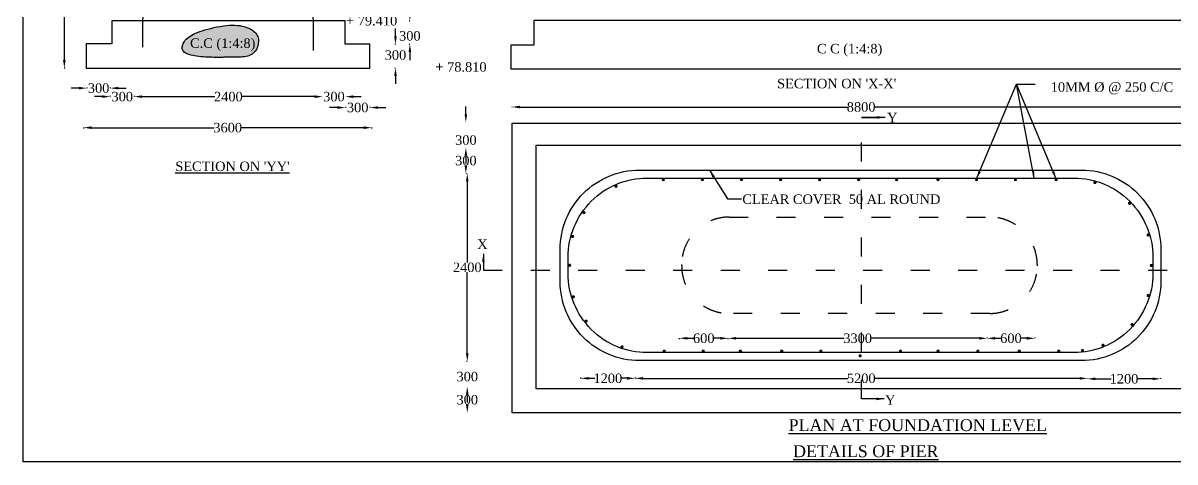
# Model space of a CAD drawing. Header units: millimetres. Extents: x 660 to 18688, y 100 to 12175.
# Drawn here: x 667 to 7944, y 100 to 2873 of the extents above; entities that cross this region are included whole.
import ezdxf

# ---------------------------------------------------------------- set-up
doc = ezdxf.new("R2010")
doc.units = ezdxf.units.MM
doc.header["$MEASUREMENT"] = 0
doc.linetypes.add('ACAD_ISO03W100', pattern=[30, 12, -18])
for name, color, linetype in [('DIM', 5, 'Continuous'), ('DO LINE', 3, 'Continuous'), ('DWG.LINE', 10, 'Continuous'), ('HATCH', 2, 'Continuous'), ('TEXT', 7, 'Continuous')]:
    doc.layers.add(name, color=color, linetype=linetype)
doc.layers.add('TITLE', color=7, linetype='Continuous', lineweight=30)
doc.styles.get("Standard").update_dxf_attribs({"font": 'TIMES.TTF', "height": 60})
doc.dimstyles.get("Standard").update_dxf_attribs({"dimtxt": 60, "dimasz": 50, "dimexe": 0.18, "dimexo": 0.0625, "dimgap": 0.09, "dimtad": 0, "dimtih": 1, "dimtoh": 1, "dimdec": 0, "dimzin": 0, "dimdsep": 46, "dimtxsty": 'Standard', "dimcen": 300, "dimclrd": 5, "dimclre": 5, "dimclrt": 4, "dimadec": 0, "dimazin": 0, "dimtfac": 1, "dimtdec": 0, "dimtofl": 0, "dimtmove": 0, "dimatfit": 3, "dimfxl": 5, "dimfxlon": 1, "dimtolj": 1, "dimtzin": 0, "dimarcsym": 0})

# ---------------------------------------------------------------- blocks, each defined once
blk = doc.blocks.new('*D14')
at = {"layer": 'Defpoints', "color": 0, "ltscale": 0.2}
for p in [(2702.1, 2885.9), (3110.6, 2885.9), (2702.1, 2738.7)]:
    blk.add_point(p, dxfattribs=at)
at = {"layer": 'DIM', "color": 5, "lineweight": -2, "ltscale": 0.2}
for p, q in [((3110.6, 2935.9), (3110.6, 2985.9)), ((3105.6, 2885.9), (3110.8, 2885.9)), ((3105.6, 2738.7), (3110.8, 2738.7)), ((3110.6, 2688.7), (3110.6, 2638.7))]:
    blk.add_line(p, q, dxfattribs=at)
at = {"layer": 'DIM', "color": 5, "ltscale": 0.2}
for points in [[(3102.2, 2935.9), (3118.9, 2935.9), (3110.6, 2885.9)], [(3102.2, 2688.7), (3118.9, 2688.7), (3110.6, 2738.7)]]:
    blk.add_solid(points, dxfattribs=at)
at = {"layer": 'DIM', "color": 4, "ltscale": 0.2, "insert": (3110.6, 2791.3), "char_height": 60, "attachment_point": 5}
blk.add_mtext('\\A1;300', dxfattribs=at)
blk = doc.blocks.new('*D15')
at = {"layer": 'Defpoints', "color": 0, "ltscale": 0.2}
for p in [(2858.6, 2738.7), (2858.6, 2588.4), (3019.8, 2588.4)]:
    blk.add_point(p, dxfattribs=at)
at = {"layer": 'DIM', "color": 5, "lineweight": -2, "ltscale": 0.2}
for p, q in [((3019.8, 2788.7), (3019.8, 2838.7)), ((3014.8, 2738.7), (3020, 2738.7)), ((3014.8, 2588.4), (3020, 2588.4)), ((3019.8, 2538.4), (3019.8, 2488.4))]:
    blk.add_line(p, q, dxfattribs=at)
at = {"layer": 'DIM', "color": 5, "ltscale": 0.2}
for points in [[(3011.5, 2788.7), (3028.1, 2788.7), (3019.8, 2738.7)], [(3011.5, 2538.4), (3028.1, 2538.4), (3019.8, 2588.4)]]:
    blk.add_solid(points, dxfattribs=at)
at = {"layer": 'DIM', "color": 4, "ltscale": 0.2, "insert": (3019.8, 2670.5), "char_height": 60, "attachment_point": 5}
blk.add_mtext('\\A1;300', dxfattribs=at)
blk = doc.blocks.new('*D16')
at = {"layer": 'Defpoints', "color": 0, "ltscale": 0.2}
for p in [(1070.2, 2469.3), (1217.9, 2469.3), (1217.9, 2461.3)]:
    blk.add_point(p, dxfattribs=at)
at = {"layer": 'DIM', "color": 5, "lineweight": -2, "ltscale": 0.2}
for p, q in [((1020.2, 2461.3), (970.2, 2461.3)), ((1070.2, 2466.3), (1070.2, 2461.1)), ((1217.9, 2466.3), (1217.9, 2461.1)), ((1267.9, 2461.3), (1317.9, 2461.3))]:
    blk.add_line(p, q, dxfattribs=at)
at = {"layer": 'DIM', "color": 5, "ltscale": 0.2}
for points in [[(1020.2, 2469.6), (1020.2, 2452.9), (1070.2, 2461.3)], [(1267.9, 2469.6), (1267.9, 2452.9), (1217.9, 2461.3)]]:
    blk.add_solid(points, dxfattribs=at)
at = {"layer": 'DIM', "color": 4, "ltscale": 0.2, "insert": (1144.1, 2461.3), "char_height": 60, "attachment_point": 5}
blk.add_mtext('\\A1;300', dxfattribs=at)
blk = doc.blocks.new('*D17')
at = {"layer": 'Defpoints', "color": 0, "ltscale": 0.2}
for p in [(1217.9, 2518.9), (1369, 2518.9), (1369, 2407.7)]:
    blk.add_point(p, dxfattribs=at)
at = {"layer": 'DIM', "color": 5, "lineweight": -2, "ltscale": 0.2}
for p, q in [((1167.9, 2407.7), (1117.9, 2407.7)), ((1217.9, 2412.7), (1217.9, 2407.5)), ((1369, 2412.7), (1369, 2407.5)), ((1419, 2407.7), (1469, 2407.7))]:
    blk.add_line(p, q, dxfattribs=at)
at = {"layer": 'DIM', "color": 5, "ltscale": 0.2}
for points in [[(1167.9, 2416), (1167.9, 2399.4), (1217.9, 2407.7)], [(1419, 2416), (1419, 2399.4), (1369, 2407.7)]]:
    blk.add_solid(points, dxfattribs=at)
at = {"layer": 'DIM', "color": 4, "ltscale": 0.2, "insert": (1293.5, 2407.7), "char_height": 60, "attachment_point": 5}
blk.add_mtext('\\A1;300', dxfattribs=at)
blk = doc.blocks.new('*D18')
at = {"layer": 'Defpoints', "color": 0, "ltscale": 0.2}
for p in [(1369, 2407.5), (2558.9, 2407.5), (2558.9, 2407.5)]:
    blk.add_point(p, dxfattribs=at)
at = {"layer": 'DIM', "color": 5, "lineweight": -2, "ltscale": 0.2}
for p, q in [((1369, 2407.5), (1369, 2407.7)), ((1419, 2407.5), (1877.8, 2407.5)), ((2508.9, 2407.5), (2050.1, 2407.5)), ((2558.9, 2407.5), (2558.9, 2407.7))]:
    blk.add_line(p, q, dxfattribs=at)
at = {"layer": 'DIM', "color": 5, "ltscale": 0.2}
for points in [[(1419, 2415.8), (1419, 2399.2), (1369, 2407.5)], [(2508.9, 2415.8), (2508.9, 2399.2), (2558.9, 2407.5)]]:
    blk.add_solid(points, dxfattribs=at)
at = {"layer": 'DIM', "color": 4, "ltscale": 0.2, "insert": (1963.9, 2407.5), "char_height": 60, "attachment_point": 5}
blk.add_mtext('\\A1;2400', dxfattribs=at)
blk = doc.blocks.new('*D19')
at = {"layer": 'Defpoints', "color": 0, "ltscale": 0.2}
for p in [(2558.9, 2407.5), (2703.4, 2407.5), (2703.4, 2407.5)]:
    blk.add_point(p, dxfattribs=at)
at = {"layer": 'DIM', "color": 5, "lineweight": -2, "ltscale": 0.2}
for p, q in [((2508.9, 2407.5), (2458.9, 2407.5)), ((2558.9, 2407.5), (2558.9, 2407.7)), ((2703.4, 2407.5), (2703.4, 2407.7)), ((2753.4, 2407.5), (2803.4, 2407.5))]:
    blk.add_line(p, q, dxfattribs=at)
at = {"layer": 'DIM', "color": 5, "ltscale": 0.2}
for points in [[(2508.9, 2415.8), (2508.9, 2399.2), (2558.9, 2407.5)], [(2753.4, 2415.8), (2753.4, 2399.2), (2703.4, 2407.5)]]:
    blk.add_solid(points, dxfattribs=at)
at = {"layer": 'DIM', "color": 4, "ltscale": 0.2, "insert": (2631.1, 2407.5), "char_height": 60, "attachment_point": 5}
blk.add_mtext('\\A1;300', dxfattribs=at)
blk = doc.blocks.new('*D20')
at = {"layer": 'Defpoints', "color": 0, "ltscale": 0.2}
for p in [(2703.4, 2407.5), (2858.6, 2407.5), (2858.6, 2338.7)]:
    blk.add_point(p, dxfattribs=at)
at = {"layer": 'DIM', "color": 5, "lineweight": -2, "ltscale": 0.2}
for p, q in [((2653.4, 2338.7), (2603.4, 2338.7)), ((2703.4, 2343.7), (2703.4, 2338.6)), ((2858.6, 2343.7), (2858.6, 2338.6)), ((2908.6, 2338.7), (2958.6, 2338.7))]:
    blk.add_line(p, q, dxfattribs=at)
at = {"layer": 'DIM', "color": 5, "ltscale": 0.2}
for points in [[(2653.4, 2347.1), (2653.4, 2330.4), (2703.4, 2338.7)], [(2908.6, 2347.1), (2908.6, 2330.4), (2858.6, 2338.7)]]:
    blk.add_solid(points, dxfattribs=at)
at = {"layer": 'DIM', "color": 4, "ltscale": 0.2, "insert": (2781, 2338.7), "char_height": 60, "attachment_point": 5}
blk.add_mtext('\\A1;300', dxfattribs=at)
blk = doc.blocks.new('*D21')
at = {"layer": 'Defpoints', "color": 0, "ltscale": 0.2}
for p in [(1049.8, 2198.8), (2869.6, 2211.6), (2869.6, 2198.8)]:
    blk.add_point(p, dxfattribs=at)
at = {"layer": 'DIM', "color": 5, "lineweight": -2, "ltscale": 0.2}
for p, q in [((1049.8, 2206.6), (1049.8, 2211.8)), ((1099.8, 2211.6), (1874.4, 2211.6)), ((2819.6, 2211.6), (2045, 2211.6)), ((2869.6, 2206.6), (2869.6, 2211.8))]:
    blk.add_line(p, q, dxfattribs=at)
at = {"layer": 'DIM', "color": 5, "ltscale": 0.2}
for points in [[(1099.8, 2219.9), (1099.8, 2203.2), (1049.8, 2211.6)], [(2819.6, 2219.9), (2819.6, 2203.2), (2869.6, 2211.6)]]:
    blk.add_solid(points, dxfattribs=at)
at = {"layer": 'DIM', "color": 4, "ltscale": 0.2, "insert": (1959.7, 2211.6), "char_height": 60, "attachment_point": 5}
blk.add_mtext('\\A1;3600', dxfattribs=at)
blk = doc.blocks.new('*D22')
at = {"layer": 'Defpoints', "color": 0, "ltscale": 0.2}
for p in [(940.4, 7064), (927.7, 2588.4), (940.4, 2588.4)]:
    blk.add_point(p, dxfattribs=at)
at = {"layer": 'DIM', "color": 5, "lineweight": -2, "ltscale": 0.2}
for p, q in [((932.7, 7064), (927.5, 7064)), ((927.7, 7014), (927.7, 5081.3)), ((927.7, 2638.4), (927.7, 5020.1)), ((932.7, 2588.4), (927.5, 2588.4))]:
    blk.add_line(p, q, dxfattribs=at)
at = {"layer": 'DIM', "color": 5, "ltscale": 0.2}
for points in [[(919.3, 7014), (936, 7014), (927.7, 7064)], [(919.3, 2638.4), (936, 2638.4), (927.7, 2588.4)]]:
    blk.add_solid(points, dxfattribs=at)
at = {"layer": 'DIM', "color": 4, "ltscale": 0.2, "insert": (927.7, 5050.7), "char_height": 60, "attachment_point": 5}
blk.add_mtext('\\A1;8200', dxfattribs=at)
blk = doc.blocks.new('*D44')
at = {"layer": 'Defpoints', "color": 0, "ltscale": 0.2}
for p in [(3464.5, 2246.1), (3464.5, 2085.3), (3464.5, 2085.3)]:
    blk.add_point(p, dxfattribs=at)
at = {"layer": 'DIM', "color": 5, "lineweight": -2, "ltscale": 0.2}
for p, q in [((3464.5, 2296.1), (3464.5, 2346.1)), ((3464.5, 2246.1), (3464.3, 2246.1)), ((3464.5, 2085.3), (3464.3, 2085.3)), ((3464.5, 2035.3), (3464.5, 1985.3))]:
    blk.add_line(p, q, dxfattribs=at)
at = {"layer": 'DIM', "color": 5, "ltscale": 0.2}
for points in [[(3456.1, 2296.1), (3472.8, 2296.1), (3464.5, 2246.1)], [(3456.1, 2035.3), (3472.8, 2035.3), (3464.5, 2085.3)]]:
    blk.add_solid(points, dxfattribs=at)
at = {"layer": 'DIM', "color": 4, "ltscale": 0.2, "insert": (3464.5, 2132.9), "char_height": 60, "attachment_point": 5}
blk.add_mtext('\\A1;300', dxfattribs=at)
blk = doc.blocks.new('*D45')
at = {"layer": 'Defpoints', "color": 0, "ltscale": 0.2}
for p in [(3464.5, 2085.3), (3464.5, 1921.8), (3464.5, 1921.8)]:
    blk.add_point(p, dxfattribs=at)
at = {"layer": 'DIM', "color": 5, "lineweight": -2, "ltscale": 0.2}
for p, q in [((3464.5, 2085.3), (3464.3, 2085.3)), ((3464.5, 2035.3), (3464.5, 2034.1)), ((3464.5, 1971.8), (3464.5, 1972.9)), ((3464.5, 1921.8), (3464.3, 1921.8))]:
    blk.add_line(p, q, dxfattribs=at)
at = {"layer": 'DIM', "color": 5, "ltscale": 0.2}
for points in [[(3456.1, 2035.3), (3472.8, 2035.3), (3464.5, 2085.3)], [(3456.1, 1971.8), (3472.8, 1971.8), (3464.5, 1921.8)]]:
    blk.add_solid(points, dxfattribs=at)
at = {"layer": 'DIM', "color": 4, "ltscale": 0.2, "insert": (3464.5, 2003.5), "char_height": 60, "attachment_point": 5}
blk.add_mtext('\\A1;300', dxfattribs=at)
blk = doc.blocks.new('*D46')
at = {"layer": 'Defpoints', "color": 0, "ltscale": 0.2}
for p in [(3464.5, 1921.8), (3464.5, 736.2), (3473.2, 736.2)]:
    blk.add_point(p, dxfattribs=at)
at = {"layer": 'DIM', "color": 5, "lineweight": -2, "ltscale": 0.2}
for p, q in [((3468.2, 1921.8), (3473.3, 1921.8)), ((3473.2, 1871.8), (3473.2, 1359.6)), ((3473.2, 786.2), (3473.2, 1298.4)), ((3468.2, 736.2), (3473.3, 736.2))]:
    blk.add_line(p, q, dxfattribs=at)
at = {"layer": 'DIM', "color": 5, "ltscale": 0.2}
for points in [[(3464.8, 1871.8), (3481.5, 1871.8), (3473.2, 1921.8)], [(3464.8, 786.2), (3481.5, 786.2), (3473.2, 736.2)]]:
    blk.add_solid(points, dxfattribs=at)
at = {"layer": 'DIM', "color": 4, "ltscale": 0.2, "insert": (3473.2, 1329), "char_height": 60, "attachment_point": 5}
blk.add_mtext('\\A1;2400', dxfattribs=at)
blk = doc.blocks.new('*D47')
at = {"layer": 'Defpoints', "color": 0, "ltscale": 0.2}
for p in [(3473.3, 736.2), (3473.3, 574.9), (3473.3, 574.9)]:
    blk.add_point(p, dxfattribs=at)
at = {"layer": 'DIM', "color": 5, "lineweight": -2, "ltscale": 0.2}
for p, q in [((3473.3, 786.2), (3473.3, 836.2)), ((3473.3, 736.2), (3473.2, 736.2)), ((3473.3, 574.9), (3473.2, 574.9)), ((3473.3, 524.9), (3473.3, 474.9))]:
    blk.add_line(p, q, dxfattribs=at)
at = {"layer": 'DIM', "color": 5, "ltscale": 0.2}
for points in [[(3465, 786.2), (3481.7, 786.2), (3473.3, 736.2)], [(3465, 524.9), (3481.7, 524.9), (3473.3, 574.9)]]:
    blk.add_solid(points, dxfattribs=at)
at = {"layer": 'DIM', "color": 4, "ltscale": 0.2, "insert": (3473.3, 639.2), "char_height": 60, "attachment_point": 5}
blk.add_mtext('\\A1;300', dxfattribs=at)
blk = doc.blocks.new('*D48')
at = {"layer": 'Defpoints', "color": 0, "ltscale": 0.2}
for p in [(3473.3, 574.9), (3473.3, 411.3), (3473.3, 411.3)]:
    blk.add_point(p, dxfattribs=at)
at = {"layer": 'DIM', "color": 5, "lineweight": -2, "ltscale": 0.2}
for p, q in [((3473.3, 574.9), (3473.2, 574.9)), ((3473.3, 524.9), (3473.3, 523.7)), ((3473.3, 461.3), (3473.3, 462.5)), ((3473.3, 411.3), (3473.2, 411.3))]:
    blk.add_line(p, q, dxfattribs=at)
at = {"layer": 'DIM', "color": 5, "ltscale": 0.2}
for points in [[(3465, 524.9), (3481.7, 524.9), (3473.3, 574.9)], [(3465, 461.3), (3481.7, 461.3), (3473.3, 411.3)]]:
    blk.add_solid(points, dxfattribs=at)
at = {"layer": 'DIM', "color": 4, "ltscale": 0.2, "insert": (3473.3, 493.1), "char_height": 60, "attachment_point": 5}
blk.add_mtext('\\A1;300', dxfattribs=at)
blk = doc.blocks.new('*D49')
at = {"layer": 'Defpoints', "color": 0, "ltscale": 0.2}
for p in [(4189.6, 636.5), (4533.3, 636.5), (4533.3, 628.5)]:
    blk.add_point(p, dxfattribs=at)
at = {"layer": 'DIM', "color": 5, "lineweight": -2, "ltscale": 0.2}
for p, q in [((4189.6, 633.5), (4189.6, 628.3)), ((4239.6, 628.5), (4279.5, 628.5)), ((4483.3, 628.5), (4443.4, 628.5)), ((4533.3, 633.5), (4533.3, 628.3))]:
    blk.add_line(p, q, dxfattribs=at)
at = {"layer": 'DIM', "color": 5, "ltscale": 0.2}
for points in [[(4239.6, 636.9), (4239.6, 620.2), (4189.6, 628.5)], [(4483.3, 636.9), (4483.3, 620.2), (4533.3, 628.5)]]:
    blk.add_solid(points, dxfattribs=at)
at = {"layer": 'DIM', "color": 4, "ltscale": 0.2, "insert": (4361.4, 628.5), "char_height": 60, "attachment_point": 5}
blk.add_mtext('\\A1;1200', dxfattribs=at)
blk = doc.blocks.new('*D50')
at = {"layer": 'Defpoints', "color": 0, "ltscale": 0.2}
for p in [(4533.3, 628.3), (7391.5, 628.3), (7391.5, 628.3)]:
    blk.add_point(p, dxfattribs=at)
at = {"layer": 'DIM', "color": 5, "lineweight": -2, "ltscale": 0.2}
for p, q in [((4533.3, 628.3), (4533.3, 628.1)), ((4583.3, 628.3), (5877.4, 628.3)), ((7341.5, 628.3), (6047.4, 628.3)), ((7391.5, 628.3), (7391.5, 628.1))]:
    blk.add_line(p, q, dxfattribs=at)
at = {"layer": 'DIM', "color": 5, "ltscale": 0.2}
for points in [[(4583.3, 636.6), (4583.3, 620), (4533.3, 628.3)], [(7341.5, 636.6), (7341.5, 620), (7391.5, 628.3)]]:
    blk.add_solid(points, dxfattribs=at)
at = {"layer": 'DIM', "color": 4, "ltscale": 0.2, "insert": (5962.4, 628.3), "char_height": 60, "attachment_point": 5}
blk.add_mtext('\\A1;5200', dxfattribs=at)
blk = doc.blocks.new('*D51')
at = {"layer": 'Defpoints', "color": 0, "ltscale": 0.2}
for p in [(7391.5, 628.3), (7853.5, 634.8), (7853.5, 625.2)]:
    blk.add_point(p, dxfattribs=at)
at = {"layer": 'DIM', "color": 5, "lineweight": -2, "ltscale": 0.2}
for p, q in [((7391.5, 628.3), (7391.5, 625.1)), ((7441.5, 625.2), (7540.6, 625.2)), ((7803.5, 625.2), (7704.4, 625.2)), ((7853.5, 630.2), (7853.5, 625.1))]:
    blk.add_line(p, q, dxfattribs=at)
at = {"layer": 'DIM', "color": 5, "ltscale": 0.2}
for points in [[(7441.5, 633.6), (7441.5, 616.9), (7391.5, 625.2)], [(7803.5, 633.6), (7803.5, 616.9), (7853.5, 625.2)]]:
    blk.add_solid(points, dxfattribs=at)
at = {"layer": 'DIM', "color": 4, "ltscale": 0.2, "insert": (7622.5, 625.2), "char_height": 60, "attachment_point": 5}
blk.add_mtext('\\A1;1200', dxfattribs=at)
blk = doc.blocks.new('*D52')
at = {"layer": 'Defpoints', "color": 0, "ltscale": 0.2}
for p in [(4813.3, 873.4), (5121.7, 881.3), (5121.7, 873.4)]:
    blk.add_point(p, dxfattribs=at)
at = {"layer": 'DIM', "color": 5, "lineweight": -2, "ltscale": 0.2}
for p, q in [((4813.3, 876.3), (4813.3, 881.4)), ((4863.3, 881.3), (4904.5, 881.3)), ((5071.7, 881.3), (5030.6, 881.3)), ((5121.7, 876.3), (5121.7, 881.4))]:
    blk.add_line(p, q, dxfattribs=at)
at = {"layer": 'DIM', "color": 5, "ltscale": 0.2}
for points in [[(4863.3, 889.6), (4863.3, 872.9), (4813.3, 881.3)], [(5071.7, 889.6), (5071.7, 872.9), (5121.7, 881.3)]]:
    blk.add_solid(points, dxfattribs=at)
at = {"layer": 'DIM', "color": 4, "ltscale": 0.2, "insert": (4967.5, 881.3), "char_height": 60, "attachment_point": 5}
blk.add_mtext('\\A1;600', dxfattribs=at)
blk = doc.blocks.new('*D53')
at = {"layer": 'Defpoints', "color": 0, "ltscale": 0.2}
for p in [(5121.7, 873.4), (6758, 889.1), (6758, 881.3)]:
    blk.add_point(p, dxfattribs=at)
at = {"layer": 'DIM', "color": 5, "lineweight": -2, "ltscale": 0.2}
for p, q in [((5121.7, 876.3), (5121.7, 881.4)), ((5171.7, 881.3), (5854.5, 881.3)), ((6708, 881.3), (6025.1, 881.3)), ((6758, 886.3), (6758, 881.1))]:
    blk.add_line(p, q, dxfattribs=at)
at = {"layer": 'DIM', "color": 5, "ltscale": 0.2}
for points in [[(5171.7, 889.6), (5171.7, 872.9), (5121.7, 881.3)], [(6708, 889.6), (6708, 872.9), (6758, 881.3)]]:
    blk.add_solid(points, dxfattribs=at)
at = {"layer": 'DIM', "color": 4, "ltscale": 0.2, "insert": (5939.8, 881.3), "char_height": 60, "attachment_point": 5}
blk.add_mtext('\\A1;3300', dxfattribs=at)
blk = doc.blocks.new('*D54')
at = {"layer": 'Defpoints', "color": 0, "ltscale": 0.2}
for p in [(6758, 889.1), (7058.5, 893.8), (7058.5, 881.3)]:
    blk.add_point(p, dxfattribs=at)
at = {"layer": 'DIM', "color": 5, "lineweight": -2, "ltscale": 0.2}
for p, q in [((6758, 886.3), (6758, 881.1)), ((6808, 881.3), (6845.2, 881.3)), ((7008.5, 881.3), (6971.3, 881.3)), ((7058.5, 886.3), (7058.5, 881.1))]:
    blk.add_line(p, q, dxfattribs=at)
at = {"layer": 'DIM', "color": 5, "ltscale": 0.2}
for points in [[(6808, 889.6), (6808, 872.9), (6758, 881.3)], [(7008.5, 889.6), (7008.5, 872.9), (7058.5, 881.3)]]:
    blk.add_solid(points, dxfattribs=at)
at = {"layer": 'DIM', "color": 4, "ltscale": 0.2, "insert": (6908.2, 881.3), "char_height": 60, "attachment_point": 5}
blk.add_mtext('\\A1;600', dxfattribs=at)
blk = doc.blocks.new('*D55')
at = {"layer": 'Defpoints', "color": 0, "ltscale": 0.2}
for p in [(3756, 2342.2), (8167.4, 2342.2), (8167.4, 2342.2)]:
    blk.add_point(p, dxfattribs=at)
at = {"layer": 'DIM', "color": 5, "lineweight": -2, "ltscale": 0.2}
for p, q in [((3756, 2342.2), (3756, 2342.4)), ((3806, 2342.2), (5877.3, 2342.2)), ((8117.4, 2342.2), (6046.2, 2342.2)), ((8167.4, 2342.2), (8167.4, 2342.4))]:
    blk.add_line(p, q, dxfattribs=at)
at = {"layer": 'DIM', "color": 5, "ltscale": 0.2}
for points in [[(3806, 2350.5), (3806, 2333.9), (3756, 2342.2)], [(8117.4, 2350.5), (8117.4, 2333.9), (8167.4, 2342.2)]]:
    blk.add_solid(points, dxfattribs=at)
at = {"layer": 'DIM', "color": 4, "ltscale": 0.2, "insert": (5961.7, 2342.2), "char_height": 60, "attachment_point": 5}
blk.add_mtext('\\A1;8800', dxfattribs=at)

msp = doc.modelspace()

# ---------------------------------------------------------------- hatches: boundary and pattern name
at = {"layer": 'HATCH', "ltscale": 0.2}
h = msp.add_hatch(dxfattribs=at)
h.set_pattern_fill('AR-SAND', color=256, scale=15, style=0)
h.paths.add_polyline_path([(6435.6, 4839.9), (6424.6, 4859.2), (6414.1, 4878.2), (6403.9, 4897), (6394.1, 4915.5), (6384.5, 4934), (6375.2, 4952.4), (6366, 4970.7), (6356.8, 4988.5), (6347.3, 5005.8), (6337.4, 5022.5), (6327.1, 5038.3), (6316, 5053), (6304.1, 5066.6), (6291.3, 5078.8), (6277.4, 5089.8), (6262.5, 5099.8), (6246.6, 5108.7), (6229.6, 5116.7), (6211.6, 5124), (6192.5, 5130.7), (6172.3, 5136.9), (6151.1, 5142.7), (6129, 5148.1), (6106.5, 5152.9), (6083.7, 5157.1), (6061.1, 5160.7), (6038.9, 5163.4), (6017.4, 5165.3), (5997, 5166.2), (5977.7, 5166.2), (5959.6, 5165.2), (5942.3, 5163.3), (5925.6, 5160.6), (5909.2, 5157.1), (5892.8, 5152.9), (5876.3, 5148.1), (5859.4, 5142.7), (5841.9, 5136.8), (5823.8, 5130.4), (5805.4, 5123.5), (5786.9, 5116.1), (5768.3, 5108.4), (5750, 5100.2), (5732, 5091.6), (5714.6, 5082.6), (5697.7, 5073.2), (5681.1, 5063.2), (5664.3, 5052.4), (5646.9, 5040.6), (5628.3, 5027.6), (5608.1, 5013.1), (5585.9, 4996.9), (5561.2, 4978.9), (5533.7, 4958.9), (5504.2, 4937.3), (5473.7, 4914.8), (5443.1, 4891.9), (5413.3, 4869.1), (5385.4, 4847.1), (5360.2, 4826.5), (5338.7, 4807.7), (5321.6, 4791.3), (5308.7, 4777), (5299.4, 4764.5), (5293.1, 4753.4), (5289.4, 4743.5), (5287.7, 4734.4), (5287.4, 4725.8), (5288.1, 4717.3), (5289.2, 4708.6), (5290.7, 4699.7), (5292.5, 4690.5), (5294.6, 4681), (5296.8, 4671.1), (5299.2, 4660.7), (5301.6, 4649.9), (5304, 4638.6), (5306.4, 4626.7), (5308.6, 4614.2), (5310.5, 4601.2), (5311.9, 4587.5), (5312.7, 4573.3), (5312.7, 4558.4), (5311.9, 4542.9), (5310, 4526.8), (5307.1, 4510), (5303.3, 4492.9), (5299, 4475.5), (5294.4, 4458.2), (5290, 4441.2), (5286.1, 4424.6), (5282.9, 4408.8), (5280.8, 4393.9), (5280, 4380.1), (5280.5, 4367.3), (5282.2, 4355.4), (5285, 4344.1), (5288.7, 4333.5), (5293.3, 4323.2), (5298.6, 4313.1), (5304.4, 4303.1), (5310.9, 4293.1), (5318, 4282.9), (5326.2, 4272.5), (5335.7, 4262), (5346.7, 4251.1), (5359.6, 4240), (5374.5, 4228.4), (5391.8, 4216.5), (5411.8, 4204.1), (5434.9, 4191.4), (5461.6, 4178.7), (5492.3, 4166.1), (5527.7, 4153.8), (5568.1, 4142), (5614.1, 4131), (5666.1, 4120.8), (5703.5, 4120.6), (5736.2, 4121.2), (5764.9, 4122.2), (5790.2, 4123.7), (5812.7, 4125.3), (5833, 4127.1), (5851.6, 4128.8), (5869.1, 4130.3), (5886.2, 4131.5), (5903.1, 4132.4), (5920, 4132.9), (5937.4, 4133.2), (5955.4, 4133.2), (5974.3, 4133), (5994.4, 4132.5), (6016.1, 4131.8), (6039.3, 4130.9), (6064.1, 4130), (6090, 4129), (6116.7, 4128.1), (6144.1, 4127.5), (6171.7, 4127.2), (6199.2, 4127.3), (6226.5, 4127.9), (6253.1, 4129.1), (6279, 4130.9), (6304.1, 4133.4), (6328.1, 4136.5), (6351.1, 4140.2), (6372.8, 4144.5), (6393.2, 4149.5), (6412.1, 4155), (6429.5, 4161.3), (6445.4, 4168.1), (6460.1, 4175.6), (6473.8, 4183.7), (6486.4, 4192.5), (6498.4, 4202), (6509.7, 4212.1), (6520.7, 4223), (6531.3, 4234.6), (6541.6, 4246.8), (6551.4, 4259.7), (6560.8, 4273.2), (6569.5, 4287.2), (6577.6, 4301.9), (6584.9, 4317), (6591.4, 4332.6), (6596.9, 4348.7), (6601.6, 4365.1), (6605.3, 4381.9), (6608.1, 4398.8), (6610, 4415.9), (6611.1, 4433.1), (6611.3, 4450.2), (6610.7, 4467.2), (6609.3, 4484.1), (6607, 4501), (6603.7, 4517.9), (6599.4, 4535.1), (6594, 4552.6), (6587.5, 4570.6), (6579.8, 4589.2), (6570.8, 4608.6), (6560.5, 4628.8), (6549.2, 4649.7), (6537, 4671.1), (6524.1, 4692.8), (6510.9, 4714.7), (6497.5, 4736.6), (6484.3, 4758.2), (6471.3, 4779.4), (6458.9, 4800.1), (6447, 4820.2)])
h.paths.add_polyline_path([(2115.6, 2827.7), (2106.8, 2833.2), (2097.2, 2838.2), (2086.7, 2842.8), (2075.3, 2847), (2063.1, 2850.6), (2050, 2853.7), (2036, 2856.1), (2021.1, 2857.9), (2005.2, 2858.9), (1988.3, 2859.1), (1970.5, 2858.4), (1951.7, 2856.9), (1932.2, 2854.5), (1912.2, 2851.4), (1892.1, 2847.7), (1872.1, 2843.5), (1852.4, 2839), (1833.5, 2834.1), (1815.5, 2829.1), (1798.8, 2824), (1783.2, 2818.8), (1768.8, 2813.4), (1755.6, 2808), (1743.4, 2802.3), (1732.3, 2796.5), (1722.2, 2790.4), (1713.1, 2784.1), (1705, 2777.6), (1697.8, 2770.8), (1691.5, 2763.8), (1686.1, 2756.8), (1681.6, 2749.7), (1678, 2742.7), (1675.2, 2735.8), (1673.2, 2729.1), (1672.1, 2722.6), (1671.8, 2716.4), (1672.5, 2710.4), (1674.1, 2704.7), (1676.8, 2699.2), (1680.6, 2694.1), (1685.5, 2689.3), (1691.6, 2684.8), (1698.9, 2680.7), (1707.4, 2676.9), (1716.9, 2673.5), (1727.4, 2670.4), (1738.7, 2667.6), (1750.7, 2665.1), (1763.5, 2663), (1776.7, 2661.2), (1790.4, 2659.7), (1804.4, 2658.6), (1818.4, 2657.6), (1832.3, 2656.9), (1845.8, 2656.4), (1858.8, 2656.1), (1871, 2655.8), (1882.3, 2655.7), (1892.6, 2655.7), (1901.8, 2655.7), (1910.4, 2655.7), (1918.3, 2655.8), (1925.9, 2655.9), (1933.3, 2656), (1940.6, 2656.1), (1948.2, 2656.2), (1956.2, 2656.3), (1964.5, 2656.3), (1973.2, 2656.4), (1982.3, 2656.5), (1991.7, 2656.6), (2001.5, 2656.7), (2011.7, 2656.9), (2022.2, 2657.1), (2033, 2657.4), (2044, 2657.9), (2055.1, 2658.7), (2066, 2659.9), (2076.7, 2661.5), (2087, 2663.9), (2096.7, 2666.9), (2105.7, 2670.9), (2113.9, 2675.7), (2121.3, 2681.4), (2127.8, 2687.9), (2133.6, 2695), (2138.6, 2702.6), (2142.9, 2710.6), (2146.4, 2719), (2149.3, 2727.5), (2151.6, 2736.1), (2153.2, 2744.8), (2154, 2753.4), (2154.1, 2762), (2153.4, 2770.4), (2151.9, 2778.7), (2149.5, 2786.7), (2146.1, 2794.5), (2141.9, 2801.8), (2136.7, 2808.9), (2130.6, 2815.5), (2123.5, 2821.8)])
h.paths.add_polyline_path([(5629.9, 4651.1), (6073.8, 4651.1), (6073.8, 4771.8), (5629.9, 4771.8)], flags=24)
h.paths.add_polyline_path([(1701.9, 2676.5), (2145.7, 2676.5), (2145.7, 2797.2), (1701.9, 2797.2)], flags=25)

# ---------------------------------------------------------------- linework, layer by layer
at = {"layer": 'DO LINE', "linetype": 'ACAD_ISO03W100', "ltscale": 10}
for points in [[(6107.3, 498.4), (5963.3, 498.4), (5963.3, 2276.5), (6112.6, 2276.5)], [(3574.8, 1414.3), (3574.8, 1312.3), (8337.1, 1312.3), (8337.1, 1438.1)]]:
    msp.add_lwpolyline(points, dxfattribs=at)
msp.add_lwpolyline([(5127.9, 1646.9), (6774.3, 1646.9, -0.414214), (7074.3, 1346.9), (7074.3, 1338.3, -0.414214), (6774.3, 1038.3), (5127.9, 1038.3, -0.414214), (4827.9, 1338.3), (4827.9, 1346.9, -0.414214)], format="xyb", close=True, dxfattribs=at)
at = {"layer": 'DWG.LINE', "ltscale": 0.2}
for points in [[(1701.8, 6813.9), (1701.8, 6458.2), (1421.8, 2885.9), (1421.8, 2720.2)], [(2188.5, 6813.9), (2188.5, 6454.3), (2499.6, 2885.9), (2499.6, 2699.1)]]:
    msp.add_lwpolyline(points, dxfattribs=at)
for points in [[(1065.6, 2588.4), (2858.6, 2588.4), (2858.6, 2738.7), (2702.1, 2738.7), (2702.1, 2885.9), (1228.1, 2885.9), (1228.1, 2741.7), (1065.6, 2741.7), (1065.6, 2588.4)], [(1776.7, 2661.2), (1763.5, 2663), (1750.7, 2665.1), (1738.7, 2667.6), (1727.4, 2670.4), (1716.9, 2673.5), (1707.4, 2676.9), (1698.9, 2680.7), (1691.6, 2684.8), (1685.5, 2689.3), (1680.6, 2694.1), (1676.8, 2699.2), (1674.1, 2704.7), (1672.5, 2710.4), (1671.8, 2716.4), (1672.1, 2722.6), (1673.2, 2729.1), (1675.2, 2735.8), (1678, 2742.7), (1681.6, 2749.7), (1686.1, 2756.8), (1691.5, 2763.8), (1697.8, 2770.8), (1705, 2777.6), (1713.1, 2784.1), (1722.2, 2790.4), (1732.3, 2796.5), (1743.4, 2802.3), (1755.6, 2808), (1768.8, 2813.4), (1783.2, 2818.8), (1798.8, 2824), (1815.5, 2829.1), (1833.5, 2834.1), (1852.4, 2839), (1872.1, 2843.5), (1892.1, 2847.7), (1912.2, 2851.4), (1932.2, 2854.5), (1951.7, 2856.9), (1970.5, 2858.4), (1988.3, 2859.1), (2005.2, 2858.9), (2021.1, 2857.9), (2036, 2856.1), (2050, 2853.7), (2063.1, 2850.6), (2075.3, 2847), (2086.7, 2842.8), (2097.2, 2838.2), (2106.8, 2833.2), (2115.6, 2827.7), (2123.5, 2821.8), (2130.6, 2815.5), (2136.7, 2808.9), (2141.9, 2801.8), (2146.1, 2794.5), (2149.5, 2786.7), (2151.9, 2778.7), (2153.4, 2770.4), (2154.1, 2762), (2154, 2753.4), (2153.2, 2744.8), (2151.6, 2736.1), (2149.3, 2727.5), (2146.4, 2719), (2142.9, 2710.6), (2138.6, 2702.6), (2133.6, 2695), (2127.8, 2687.9), (2121.3, 2681.4), (2113.9, 2675.7), (2105.7, 2670.9), (2096.7, 2666.9), (2087, 2663.9), (2076.7, 2661.5), (2066, 2659.9), (2055.1, 2658.7), (2044, 2657.9), (2033, 2657.4), (2022.2, 2657.1), (2011.7, 2656.9), (2001.5, 2656.7), (1991.7, 2656.6), (1982.3, 2656.5), (1973.2, 2656.4), (1964.5, 2656.3), (1956.2, 2656.3), (1948.2, 2656.2), (1940.6, 2656.1), (1933.3, 2656), (1925.9, 2655.9), (1918.3, 2655.8), (1910.4, 2655.7), (1901.8, 2655.7), (1892.6, 2655.7), (1882.3, 2655.7), (1871, 2655.8), (1858.8, 2656.1), (1845.8, 2656.4), (1832.3, 2656.9), (1818.4, 2657.6), (1804.4, 2658.6), (1790.4, 2659.7)], [(3749, 2733.7), (3749, 2584.1), (8153.6, 2584.1), (8153.6, 2738.7), (7999, 2738.7), (7999, 2888.9), (3893.9, 2888.9), (3893.9, 2733.7), (3749, 2733.7)], [(8167.4, 411.3), (3756, 411.3), (3756, 2240.4), (8167.4, 2240.4)], [(3907.9, 2100.3), (8008.4, 2100.3), (8008.4, 562.2), (3907.9, 562.2)]]:
    msp.add_lwpolyline(points, close=True, dxfattribs=at)
for points in [[(4560.2, 1943.6), (7355, 1943.6, -0.414214), (7855, 1443.6), (7855, 1240.6, -0.414214), (7355, 740.6), (4560.2, 740.6, -0.414214), (4060.2, 1240.6), (4060.2, 1443.6, -0.414214)], [(4610.2, 1893.6), (7305, 1893.6, -0.414214), (7805, 1393.6), (7805, 1290.6, -0.414214), (7305, 790.6), (4610.2, 790.6, -0.414214), (4110.2, 1290.6), (4110.2, 1393.6, -0.414214)]]:
    msp.add_lwpolyline(points, format="xyb", close=True, dxfattribs=at)
at = {"layer": 'HATCH', "ltscale": 0.2, "const_width": 10}
for points in [[(4706.8, 1883.6, 1), (4716.8, 1883.6, 1)], [(4953.6, 1883.6, 1), (4963.6, 1883.6, 1)], [(5200.7, 1883.6, 1), (5210.7, 1883.6, 1)], [(5447.9, 1883.6, 1), (5457.9, 1883.6, 1)], [(5694.4, 1883.6, 1), (5704.4, 1883.6, 1)], [(5941.2, 1883.6, 1), (5951.2, 1883.6, 1)], [(6180.7, 1883.6, 1), (6190.7, 1883.6, 1)], [(6442.4, 1883.6, 1), (6452.4, 1883.6, 1)], [(6686, 1883.6, 1), (6696, 1883.6, 1)], [(6931.7, 1883.6, 1), (6941.7, 1883.6, 1)], [(7188.6, 1883.6, 1), (7198.6, 1883.6, 1)], [(4407.9, 1841.4, 1), (4417.9, 1841.4, 1)], [(7433.9, 1864.8, 1), (7443.9, 1864.8, 1)], [(4205.6, 1675.2, 1), (4215.6, 1675.2, 1)], [(7652.3, 1733.9, 1), (7662.3, 1733.9, 1)], [(4133.7, 1524.6, 1), (4143.7, 1524.6, 1)], [(7769.6, 1534.1, 1), (7779.6, 1534.1, 1)], [(4114.9, 1342.5, 1), (4124.9, 1342.5, 1)], [(7790, 1341.3, 1), (7800, 1341.3, 1)], [(4138.4, 1143.3, 1), (4148.4, 1143.3, 1)], [(7769.7, 1151.3, 1), (7779.7, 1151.3, 1)], [(4218.9, 989.9, 1), (4228.9, 989.9, 1)], [(7668.3, 967.5, 1), (7678.3, 967.5, 1)], [(4446.1, 827.2, 1), (4456.1, 827.2, 1)], [(4712.6, 800.5, 1), (4722.6, 800.5, 1)], [(4959.1, 800.5, 1), (4969.1, 800.5, 1)], [(5193.5, 800.5, 1), (5203.5, 800.5, 1)], [(5454.9, 800.5, 1), (5464.9, 800.5, 1)], [(5702.1, 800.5, 1), (5712.1, 800.5, 1)], [(6205.3, 800.5, 1), (6215.3, 800.5, 1)], [(6442.7, 800.5, 1), (6452.7, 800.5, 1)], [(6694, 800.5, 1), (6704, 800.5, 1)], [(6955.8, 800.5, 1), (6965.8, 800.5, 1)], [(7205, 800.5, 1), (7215, 800.5, 1)], [(7355.8, 804, 1), (7365.8, 804, 1)], [(7484.8, 837, 1), (7494.8, 837, 1)], [(5950.1, 770.9, 1), (5960.1, 770.9, 1)]]:
    msp.add_lwpolyline(points, format="xyb", close=True, dxfattribs=at)
at = {"layer": 'TITLE', "ltscale": 0.2}
msp.add_lwpolyline([(666.7, 12174.9), (18688.3, 12174.9), (18688.3, 100.2), (666.7, 100.2)], close=True, dxfattribs=at)

# ---------------------------------------------------------------- texts
at = {"layer": 'HATCH', "ltscale": 0.2}
msp.add_text('C.C (1:4:8)', height=60, dxfattribs=at).set_placement((1722, 2715.6))
at = {"layer": 'TEXT', "ltscale": 0.2}
for s, height, p in [('+ 79.410', 60, (2707.7, 2857.2)), ('C C (1:4:8)', 60, (5682.5, 2680.9)), ('+ 78.810', 60, (3272.2, 2565.4)), ("SECTION ON 'X-X'", 60, (5430.9, 2460.2)), ('10MM %%C @ 250 C/C', 60, (7159.7, 2438.9)), ('Y', 60, (6126, 2245.6)), ('CLEAR COVER  50 AL ROUND', 60, (5211.2, 1729.9)), ('X', 60, (3536.5, 1445.4)), ('Y', 60, (6113, 462)), ('%%UDETAILS OF PIER', 75, (5531.7, 130.5))]:
    msp.add_text(s, height=height, dxfattribs=at).set_placement(p)
at = {"layer": 'TITLE', "ltscale": 0.2}
for s, height, p in [("%%USECTION ON 'YY'", 60, (1628.6, 1937.7)), ('%%UPLAN AT FOUNDATION LEVEL', 75, (5503, 295.4))]:
    msp.add_text(s, height=height, dxfattribs=at).set_placement(p)

# ---------------------------------------------------------------- dimensions: what is measured, and where the dimension line sits
at = {"layer": 'DIM', "ltscale": 0.2}
for base, p1, p2, angle, text, picture, middle, dimtype in [((927.7, 2588.4), (940.4, 7064), (940.4, 2588.4), 90, '8200', '*D22', (927.7, 5050.7), 160), ((3110.6, 2885.9), (2702.1, 2738.7), (2702.1, 2885.9), 90, '300', '*D14', (3110.6, 2791.3), 161), ((3019.8, 2588.4), (2858.6, 2738.7), (2858.6, 2588.4), 90, '300', '*D15', (3019.8, 2670.5), 160), ((3464.5, 2085.3), (3464.5, 2246.1), (3464.5, 2085.3), 90, '300', '*D44', (3464.5, 2132.9), 160), ((3473.3, 574.9), (3473.3, 736.2), (3473.3, 574.9), 90, '300', '*D47', (3473.3, 639.2), 160), ((7391.5, 628.3), (4533.3, 628.3), (7391.5, 628.3), 0, '5200', '*D50', (5962.4, 628.3), 161)]:
    dim = msp.add_linear_dim(base=base, p1=p1, p2=p2, angle=angle, text=text, dimstyle='Standard', dxfattribs=at)
    dim.commit()
    dim.dimension.update_dxf_attribs({"geometry": picture, "text_midpoint": middle, "dimtype": dimtype})
for base, p1, p2, text, picture, middle in [((1217.9, 2461.3), (1070.2, 2469.3), (1217.9, 2469.3), '300', '*D16', (1144.1, 2461.3)), ((1369, 2407.7), (1217.9, 2518.9), (1369, 2518.9), '300', '*D17', (1293.5, 2407.7)), ((2558.9, 2407.5), (1369, 2407.5), (2558.9, 2407.5), '2400', '*D18', (1963.9, 2407.5)), ((2858.6, 2338.7), (2703.4, 2407.5), (2858.6, 2407.5), '300', '*D20', (2781, 2338.7)), ((8167.4, 2342.2), (3756, 2342.2), (8167.4, 2342.2), '8800', '*D55', (5961.7, 2342.2)), ((2869.6, 2211.6), (1049.8, 2198.8), (2869.6, 2198.8), '3600', '*D21', (1959.7, 2211.6)), ((5121.7, 881.3), (4813.3, 873.4), (5121.7, 873.4), '600', '*D52', (4967.5, 881.3)), ((4533.3, 628.5), (4189.6, 636.5), (4533.3, 636.5), '1200', '*D49', (4361.4, 628.5))]:
    dim = msp.add_linear_dim(base=base, p1=p1, p2=p2, text=text, dimstyle='Standard', dxfattribs=at)
    dim.commit()
    dim.dimension.update_dxf_attribs({"geometry": picture, "text_midpoint": middle})
for p1, p2, picture, middle in [((2558.9, 2407.5), (2703.4, 2407.5), '*D19', (2631.1, 2407.5)), ((3464.5, 2085.3), (3464.5, 1921.8), '*D45', (3464.5, 2003.5))]:
    dim = msp.add_aligned_dim(p1=p1, p2=p2, distance=0, text='300', dimstyle='Standard', dxfattribs=at)
    dim.commit()
    dim.dimension.update_dxf_attribs({"geometry": picture, "text_midpoint": middle})
for base, p1, p2, text, picture, middle in [((3473.2, 736.2), (3464.5, 1921.8), (3464.5, 736.2), '2400', '*D46', (3473.2, 1329)), ((3473.3, 411.3), (3473.3, 574.9), (3473.3, 411.3), '300', '*D48', (3473.3, 493.1))]:
    dim = msp.add_linear_dim(base=base, p1=p1, p2=p2, angle=90, text=text, dimstyle='Standard', dxfattribs=at)
    dim.commit()
    dim.dimension.update_dxf_attribs({"geometry": picture, "text_midpoint": middle})
dim = msp.add_linear_dim(base=(6758, 881.3), p1=(5121.7, 873.4), p2=(6758, 889.1), text='3300', dimstyle='Standard', override={"dimtmove": 1}, dxfattribs=at)
dim.commit()
dim.dimension.update_dxf_attribs({"geometry": '*D53', "text_midpoint": (5939.8, 881.3), "dimtype": 160})
dim = msp.add_linear_dim(base=(7058.5, 881.3), p1=(6758, 889.1), p2=(7058.5, 893.8), text='600', dimstyle='Standard', override={"dimtmove": 1}, dxfattribs=at)
dim.commit()
dim.dimension.update_dxf_attribs({"geometry": '*D54', "text_midpoint": (6908.2, 881.3)})
dim = msp.add_linear_dim(base=(7853.5, 625.2), p1=(7391.5, 628.3), p2=(7853.5, 634.8), angle=180, text='1200', dimstyle='Standard', override={"dimtmove": 1}, dxfattribs=at)
dim.commit()
dim.dimension.update_dxf_attribs({"geometry": '*D51', "text_midpoint": (7622.5, 625.2)})

# ---------------------------------------------------------------- leaders
for points in [[(6691, 1888.6), (6942.5, 2487)], [(7055.9, 1893.6), (6942.5, 2487)], [(7193.6, 1888.6), (6942.5, 2487), (7061.3, 2487)], [(6112.6, 2276.5), (5963.3, 2276.5)], [(5003, 1943.6), (5118, 1762.5), (5205.1, 1762.5)], [(3574.8, 1414.3), (3574.8, 1312.3)], [(6107.3, 498.4), (5963.3, 498.4)]]:
    msp.add_leader(points, dimstyle='Standard', override={"dimgap": 0.09, "dimtad": 0}, dxfattribs=at)

doc.saveas('drawing.dxf')
